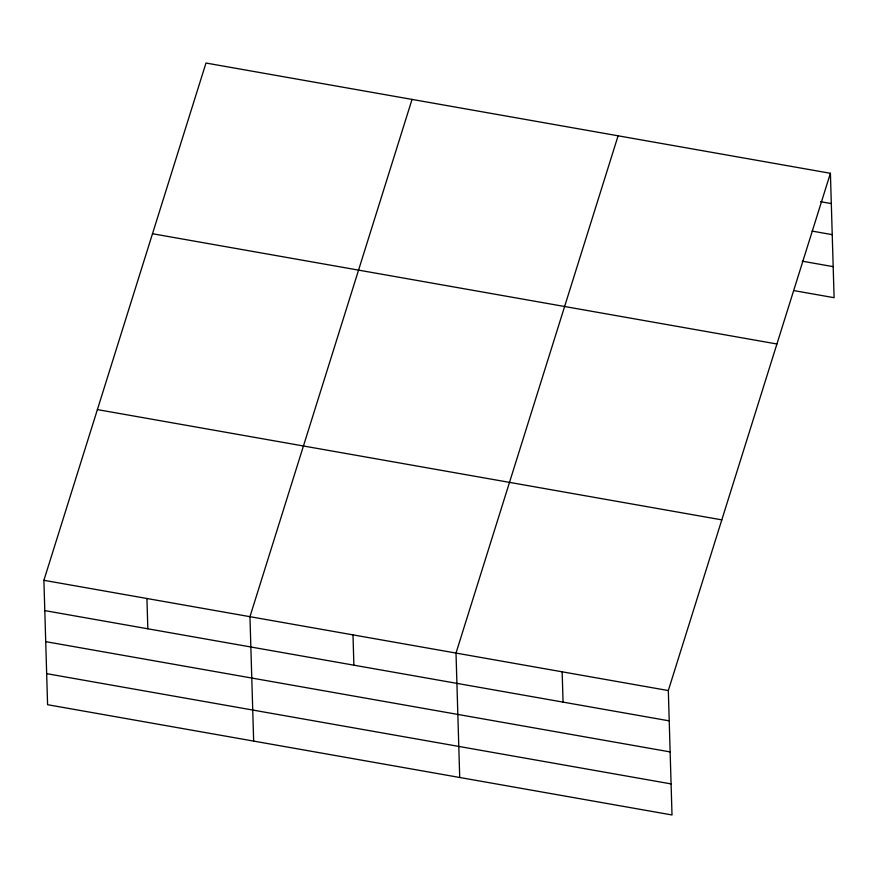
<?xml version="1.0" encoding="UTF-8"?>
<svg xmlns="http://www.w3.org/2000/svg" width="878" height="878" viewBox="0 0 878 878"><rect width="100%" height="100%" fill="white"/><g stroke="black" fill="none" stroke-linecap="round" stroke-linejoin="round"><path stroke-width="1.32" d="M830.412 173.295L668.323 690.558L672.01 814.971L47.588 704.705L43.9 580.303L205.99 63.029L830.412 173.295L834.1 297.697L793.789 290.585M412.045 99.423L249.956 616.685L253.654 741.087M618.101 135.805L456.011 653.067L459.71 777.48M820.557 201.699L831.312 203.597M812.073 231.09L832.234 234.656M802.272 261.194L833.178 266.649M152.498 233.735L776.92 343.989M97.392 409.598L721.804 519.864M43.9 580.303L668.323 690.558M44.8 610.605L669.223 720.86M45.722 641.653L670.134 751.919M46.666 673.656L671.088 783.911M562.161 671.813L563.061 702.126M352.989 634.882L353.889 665.184M146.933 598.489L147.833 628.802"/></g></svg>
